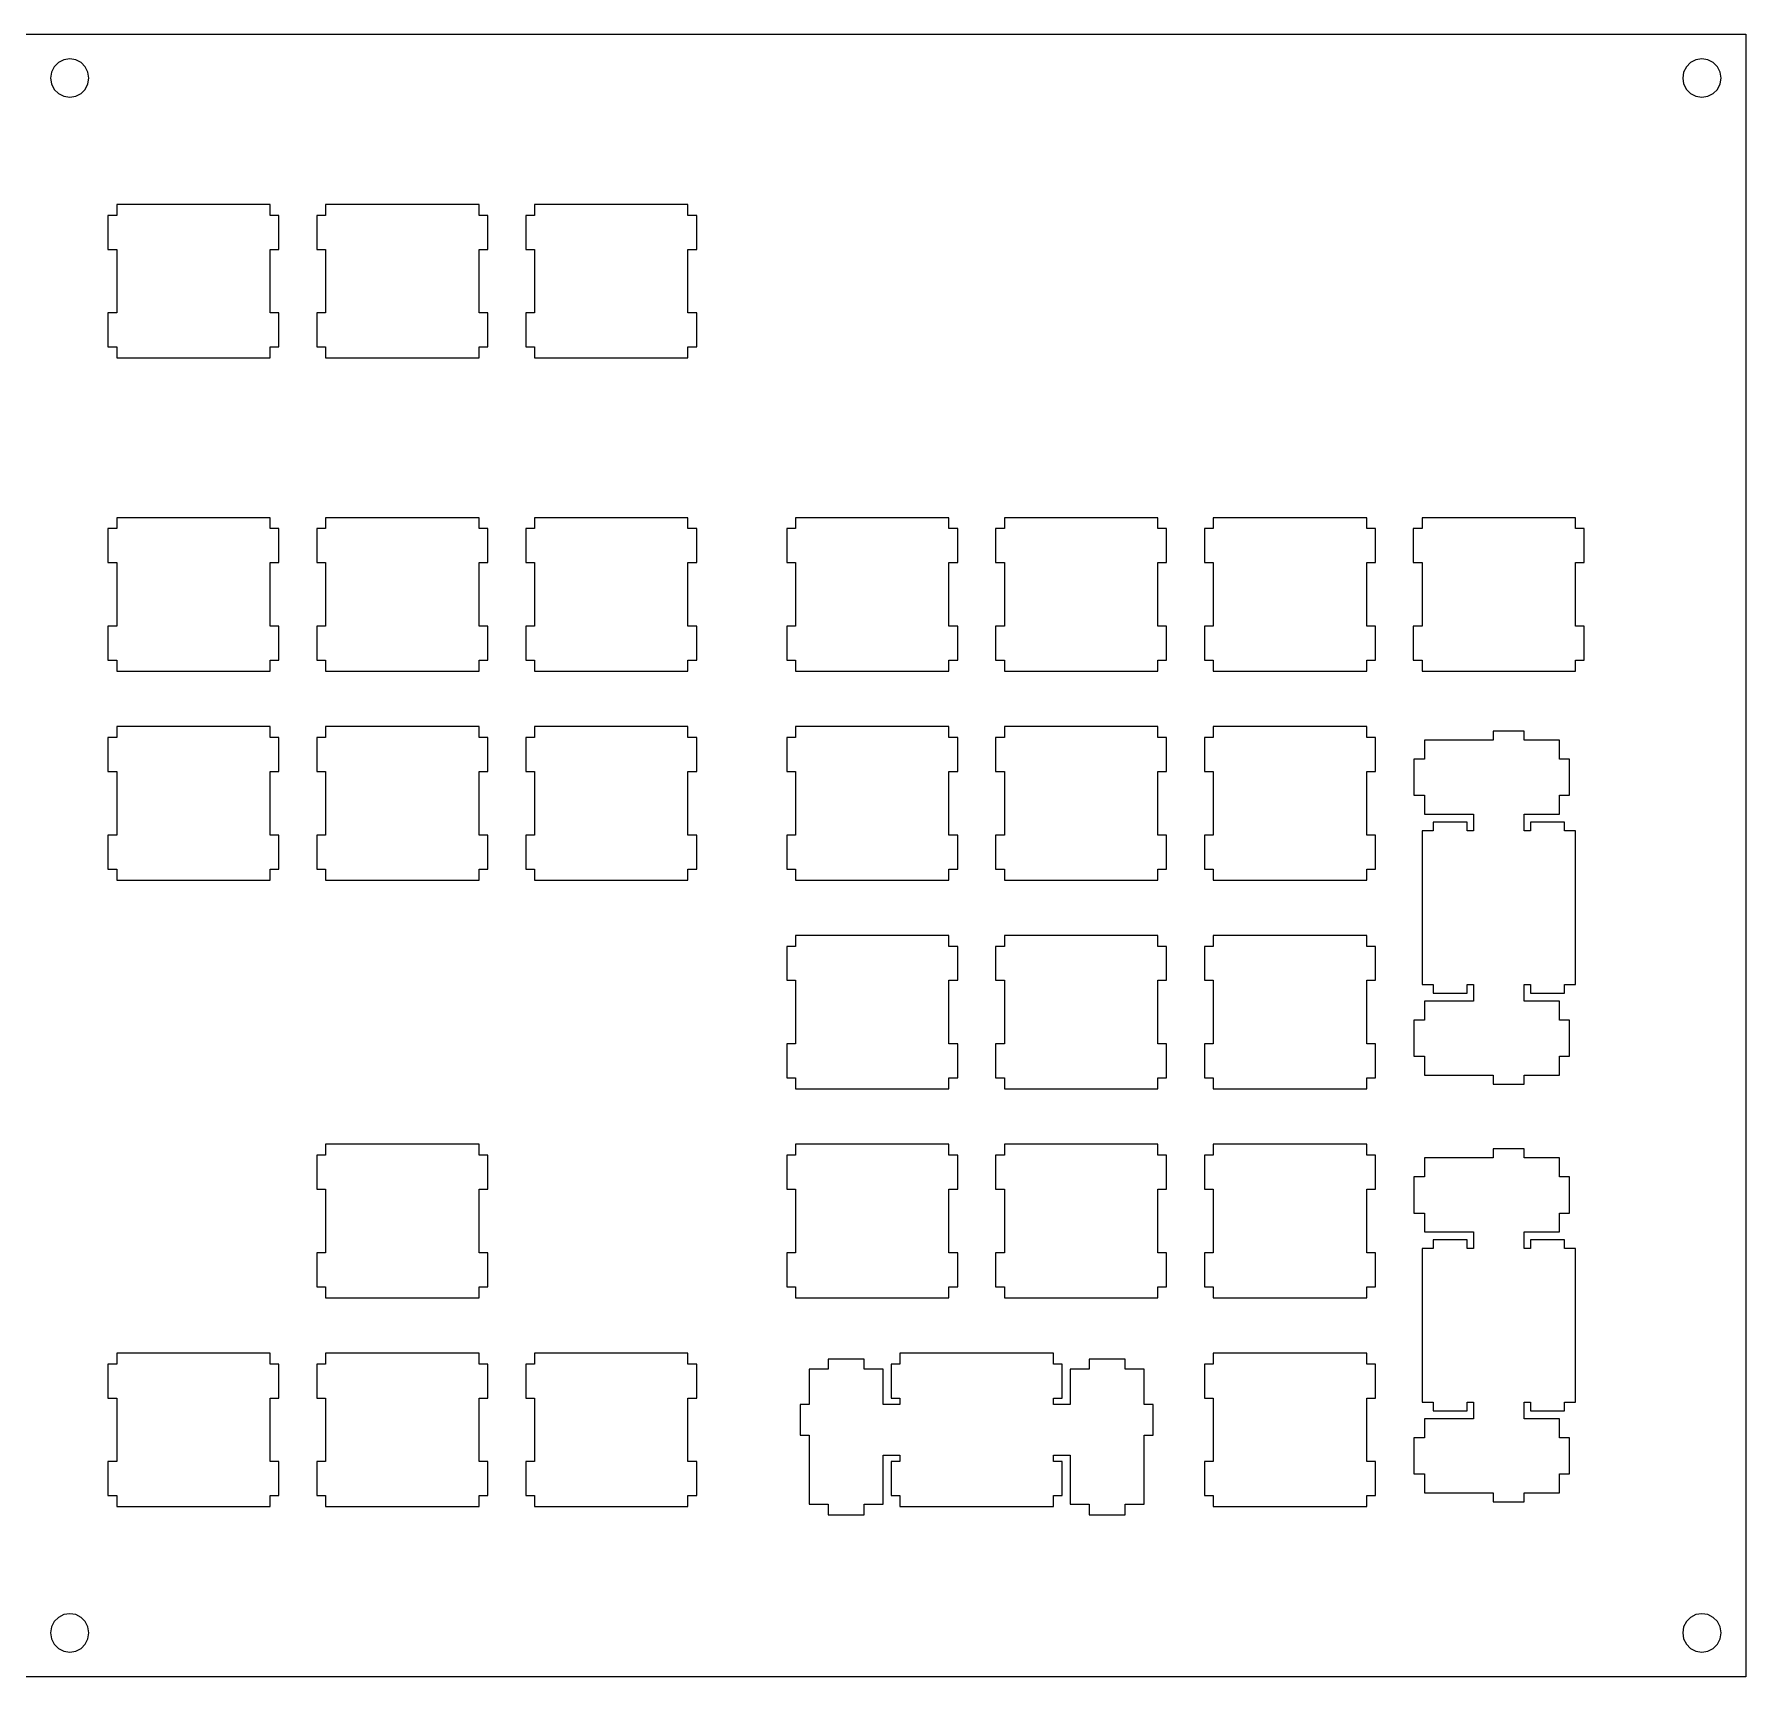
# Model space of a CAD drawing. Extents: x 0 to 455, y 0 to 150.
# Drawn here: x 298.6 to 454.7, y 0.4 to 150.2 of the extents above; entities that cross this region are included whole.
import ezdxf

# ---------------------------------------------------------------- set-up
doc = ezdxf.new("R2010")
doc.units = 0
doc.layers.get('0').update_dxf_attribs({"linetype": 'CONTINUOUS'})

msp = doc.modelspace()

# ---------------------------------------------------------------- linework, layer by layer
at = {"color": 0}
for p, q in [((0.09508, 150.188), (454.72, 150.188)), ((454.72, 150.188), (454.72, 0.36242)), ((300.429, 147.217), (300.181, 146.729)), ((300.816, 147.604), (300.429, 147.217)), ((301.304, 147.854), (300.816, 147.604)), ((301.844, 147.939), (301.304, 147.854)), ((302.386, 147.854), (301.844, 147.939)), ((302.873, 147.604), (302.386, 147.854)), ((303.261, 147.217), (302.873, 147.604)), ((303.51, 146.729), (303.261, 147.217)), ((449.305, 147.217), (449.054, 146.729)), ((449.689, 147.604), (449.305, 147.217)), ((450.18, 147.854), (449.689, 147.604)), ((450.719, 147.939), (450.18, 147.854)), ((451.259, 147.854), (450.719, 147.939)), ((451.75, 147.604), (451.259, 147.854)), ((452.134, 147.217), (451.75, 147.604)), ((452.385, 146.729), (452.134, 147.217)), ((300.181, 146.729), (300.094, 146.189)), ((300.094, 146.189), (300.181, 145.649)), ((300.181, 145.649), (300.429, 145.161)), ((303.261, 145.161), (303.51, 145.649)), ((303.594, 146.189), (303.51, 146.729)), ((303.51, 145.649), (303.594, 146.189)), ((449.054, 146.729), (448.97, 146.189)), ((448.97, 146.189), (449.054, 145.649)), ((449.054, 145.649), (449.305, 145.161)), ((452.134, 145.161), (452.385, 145.649)), ((452.469, 146.189), (452.385, 146.729)), ((452.385, 145.649), (452.469, 146.189)), ((300.429, 145.161), (300.816, 144.774)), ((300.816, 144.774), (301.304, 144.525)), ((301.304, 144.525), (301.844, 144.439)), ((301.844, 144.439), (302.386, 144.525)), ((302.386, 144.525), (302.873, 144.774)), ((302.873, 144.774), (303.261, 145.161)), ((449.305, 145.161), (449.689, 144.774)), ((449.689, 144.774), (450.18, 144.525)), ((450.18, 144.525), (450.719, 144.439)), ((450.719, 144.439), (451.259, 144.525)), ((451.259, 144.525), (451.75, 144.774)), ((451.75, 144.774), (452.134, 145.161)), ((306.131, 134.663), (306.131, 133.664)), ((320.132, 134.663), (306.131, 134.663)), ((320.132, 133.664), (320.132, 134.663)), ((325.181, 134.663), (325.181, 133.664)), ((339.182, 134.663), (325.181, 134.663)), ((339.182, 133.664), (339.182, 134.663)), ((344.231, 134.663), (344.231, 133.664)), ((358.232, 134.663), (344.231, 134.663)), ((358.232, 133.664), (358.232, 134.663)), ((306.131, 133.664), (305.332, 133.664)), ((305.332, 133.664), (305.332, 130.564)), ((320.931, 133.664), (320.132, 133.664)), ((320.931, 130.564), (320.931, 133.664)), ((325.181, 133.664), (324.382, 133.664)), ((324.382, 133.664), (324.382, 130.564)), ((339.981, 133.664), (339.182, 133.664)), ((339.981, 130.564), (339.981, 133.664)), ((344.231, 133.664), (343.432, 133.664)), ((343.432, 133.664), (343.432, 130.564)), ((359.033, 133.664), (358.232, 133.664)), ((359.033, 130.564), (359.033, 133.664)), ((305.332, 130.564), (306.131, 130.564)), ((306.131, 130.564), (306.131, 124.765)), ((320.132, 124.765), (320.132, 130.564)), ((320.132, 130.564), (320.931, 130.564)), ((324.382, 130.564), (325.181, 130.564)), ((325.181, 130.564), (325.181, 124.765)), ((339.182, 124.765), (339.182, 130.564)), ((339.182, 130.564), (339.981, 130.564)), ((343.432, 130.564), (344.231, 130.564)), ((344.231, 130.564), (344.231, 124.765)), ((358.232, 124.765), (358.232, 130.564)), ((358.232, 130.564), (359.033, 130.564)), ((306.131, 124.765), (305.332, 124.765)), ((305.332, 124.765), (305.332, 121.664)), ((320.931, 124.765), (320.132, 124.765)), ((320.931, 121.664), (320.931, 124.765)), ((325.181, 124.765), (324.382, 124.765)), ((324.382, 124.765), (324.382, 121.664)), ((339.981, 124.765), (339.182, 124.765)), ((339.981, 121.664), (339.981, 124.765)), ((344.231, 124.765), (343.432, 124.765)), ((343.432, 124.765), (343.432, 121.664)), ((359.033, 124.765), (358.232, 124.765)), ((359.033, 121.664), (359.033, 124.765)), ((305.332, 121.664), (306.131, 121.664)), ((306.131, 121.664), (306.131, 120.664)), ((306.131, 120.664), (320.132, 120.664)), ((320.132, 120.664), (320.132, 121.664)), ((320.132, 121.664), (320.931, 121.664)), ((324.382, 121.664), (325.181, 121.664)), ((325.181, 121.664), (325.181, 120.664)), ((325.181, 120.664), (339.182, 120.664)), ((339.182, 120.664), (339.182, 121.664)), ((339.182, 121.664), (339.981, 121.664)), ((343.432, 121.664), (344.231, 121.664)), ((344.231, 121.664), (344.231, 120.664)), ((344.231, 120.664), (358.232, 120.664)), ((358.232, 120.664), (358.232, 121.664)), ((358.232, 121.664), (359.033, 121.664)), ((306.131, 105.089), (305.332, 105.089)), ((305.332, 105.089), (305.332, 101.989)), ((306.131, 106.088), (306.131, 105.089)), ((320.132, 106.088), (306.131, 106.088)), ((320.132, 105.089), (320.132, 106.088)), ((320.931, 105.089), (320.132, 105.089)), ((320.931, 101.989), (320.931, 105.089)), ((325.181, 105.089), (324.382, 105.089)), ((324.382, 105.089), (324.382, 101.989)), ((325.181, 106.088), (325.181, 105.089)), ((339.182, 106.088), (325.181, 106.088)), ((339.182, 105.089), (339.182, 106.088)), ((339.981, 105.089), (339.182, 105.089)), ((339.981, 101.989), (339.981, 105.089)), ((344.231, 105.089), (343.432, 105.089)), ((343.432, 105.089), (343.432, 101.989)), ((344.231, 106.088), (344.231, 105.089)), ((358.232, 106.088), (344.231, 106.088)), ((358.232, 105.089), (358.232, 106.088)), ((359.033, 105.089), (358.232, 105.089)), ((359.033, 101.989), (359.033, 105.089)), ((368.046, 105.089), (367.245, 105.089)), ((367.245, 105.089), (367.245, 101.989)), ((368.046, 106.088), (368.046, 105.089)), ((382.044, 106.088), (368.046, 106.088)), ((382.044, 105.089), (382.044, 106.088)), ((382.845, 105.089), (382.044, 105.089)), ((382.845, 101.989), (382.845, 105.089)), ((387.096, 105.089), (386.295, 105.089)), ((386.295, 105.089), (386.295, 101.989)), ((387.096, 106.088), (387.096, 105.089)), ((401.094, 106.088), (387.096, 106.088)), ((401.094, 105.089), (401.094, 106.088)), ((401.895, 105.089), (401.094, 105.089)), ((401.895, 101.989), (401.895, 105.089)), ((406.146, 105.089), (405.345, 105.089)), ((405.345, 105.089), (405.345, 101.989)), ((406.146, 106.088), (406.146, 105.089)), ((420.144, 106.088), (406.146, 106.088)), ((420.144, 105.089), (420.144, 106.088)), ((420.945, 105.089), (420.144, 105.089)), ((420.945, 101.989), (420.945, 105.089)), ((425.196, 105.089), (424.395, 105.089)), ((424.395, 105.089), (424.395, 101.989)), ((425.196, 106.088), (425.196, 105.089)), ((439.194, 106.088), (425.196, 106.088)), ((439.194, 105.089), (439.194, 106.088)), ((439.995, 105.089), (439.194, 105.089)), ((439.995, 101.989), (439.995, 105.089)), ((305.332, 101.989), (306.131, 101.989)), ((306.131, 101.989), (306.131, 96.1884)), ((320.132, 96.1884), (320.132, 101.989)), ((320.132, 101.989), (320.931, 101.989)), ((324.382, 101.989), (325.181, 101.989)), ((325.181, 101.989), (325.181, 96.1884)), ((339.182, 96.1884), (339.182, 101.989)), ((339.182, 101.989), (339.981, 101.989)), ((343.432, 101.989), (344.231, 101.989)), ((344.231, 101.989), (344.231, 96.1884)), ((358.232, 96.1884), (358.232, 101.989)), ((358.232, 101.989), (359.033, 101.989)), ((367.245, 101.989), (368.046, 101.989)), ((368.046, 101.989), (368.046, 96.1884)), ((382.044, 96.1884), (382.044, 101.989)), ((382.044, 101.989), (382.845, 101.989)), ((386.295, 101.989), (387.096, 101.989)), ((387.096, 101.989), (387.096, 96.1884)), ((401.094, 96.1884), (401.094, 101.989)), ((401.094, 101.989), (401.895, 101.989)), ((405.345, 101.989), (406.146, 101.989)), ((406.146, 101.989), (406.146, 96.1884)), ((420.144, 96.1884), (420.144, 101.989)), ((420.144, 101.989), (420.945, 101.989)), ((424.395, 101.989), (425.196, 101.989)), ((425.196, 101.989), (425.196, 96.1884)), ((439.194, 96.1884), (439.194, 101.989)), ((439.194, 101.989), (439.995, 101.989)), ((306.131, 96.1884), (305.332, 96.1884)), ((305.332, 96.1884), (305.332, 93.0892)), ((320.931, 96.1884), (320.132, 96.1884)), ((320.931, 93.0892), (320.931, 96.1884)), ((325.181, 96.1884), (324.382, 96.1884)), ((324.382, 96.1884), (324.382, 93.0892)), ((339.981, 96.1884), (339.182, 96.1884)), ((339.981, 93.0892), (339.981, 96.1884)), ((344.231, 96.1884), (343.432, 96.1884)), ((343.432, 96.1884), (343.432, 93.0892)), ((359.033, 96.1884), (358.232, 96.1884)), ((359.033, 93.0892), (359.033, 96.1884)), ((368.046, 96.1884), (367.245, 96.1884)), ((367.245, 96.1884), (367.245, 93.0892)), ((382.845, 96.1884), (382.044, 96.1884)), ((382.845, 93.0892), (382.845, 96.1884)), ((387.096, 96.1884), (386.295, 96.1884)), ((386.295, 96.1884), (386.295, 93.0892)), ((401.895, 96.1884), (401.094, 96.1884)), ((401.895, 93.0892), (401.895, 96.1884)), ((406.146, 96.1884), (405.345, 96.1884)), ((405.345, 96.1884), (405.345, 93.0892)), ((420.945, 96.1884), (420.144, 96.1884)), ((420.945, 93.0892), (420.945, 96.1884)), ((425.196, 96.1884), (424.395, 96.1884)), ((424.395, 96.1884), (424.395, 93.0892)), ((439.995, 96.1884), (439.194, 96.1884)), ((439.995, 93.0892), (439.995, 96.1884)), ((305.332, 93.0892), (306.131, 93.0892)), ((306.131, 93.0892), (306.131, 92.0888)), ((320.132, 92.0888), (320.132, 93.0892)), ((320.132, 93.0892), (320.931, 93.0892)), ((324.382, 93.0892), (325.181, 93.0892)), ((325.181, 93.0892), (325.181, 92.0888)), ((339.182, 92.0888), (339.182, 93.0892)), ((339.182, 93.0892), (339.981, 93.0892)), ((343.432, 93.0892), (344.231, 93.0892)), ((344.231, 93.0892), (344.231, 92.0888)), ((358.232, 92.0888), (358.232, 93.0892)), ((358.232, 93.0892), (359.033, 93.0892)), ((367.245, 93.0892), (368.046, 93.0892)), ((368.046, 93.0892), (368.046, 92.0888)), ((382.044, 92.0888), (382.044, 93.0892)), ((382.044, 93.0892), (382.845, 93.0892)), ((386.295, 93.0892), (387.096, 93.0892)), ((387.096, 93.0892), (387.096, 92.0888)), ((401.094, 92.0888), (401.094, 93.0892)), ((401.094, 93.0892), (401.895, 93.0892)), ((405.345, 93.0892), (406.146, 93.0892)), ((406.146, 93.0892), (406.146, 92.0888)), ((420.144, 92.0888), (420.144, 93.0892)), ((420.144, 93.0892), (420.945, 93.0892)), ((424.395, 93.0892), (425.196, 93.0892)), ((425.196, 93.0892), (425.196, 92.0888)), ((439.194, 92.0888), (439.194, 93.0892)), ((439.194, 93.0892), (439.995, 93.0892)), ((306.131, 92.0888), (320.132, 92.0888)), ((325.181, 92.0888), (339.182, 92.0888)), ((344.231, 92.0888), (358.232, 92.0888)), ((368.046, 92.0888), (382.044, 92.0888)), ((387.096, 92.0888), (401.094, 92.0888)), ((406.146, 92.0888), (420.144, 92.0888)), ((425.196, 92.0888), (439.194, 92.0888)), ((306.131, 86.0393), (305.332, 86.0393)), ((305.332, 86.0393), (305.332, 82.9388)), ((306.131, 87.0384), (306.131, 86.0393)), ((320.132, 87.0384), (306.131, 87.0384)), ((320.132, 86.0393), (320.132, 87.0384)), ((320.931, 86.0393), (320.132, 86.0393)), ((320.931, 82.9388), (320.931, 86.0393)), ((325.181, 86.0393), (324.382, 86.0393)), ((324.382, 86.0393), (324.382, 82.9388)), ((325.181, 87.0384), (325.181, 86.0393)), ((339.182, 87.0384), (325.181, 87.0384)), ((339.182, 86.0393), (339.182, 87.0384)), ((339.981, 86.0393), (339.182, 86.0393)), ((339.981, 82.9388), (339.981, 86.0393)), ((344.231, 86.0393), (343.432, 86.0393)), ((343.432, 86.0393), (343.432, 82.9388)), ((344.231, 87.0384), (344.231, 86.0393)), ((358.232, 87.0384), (344.231, 87.0384)), ((358.232, 86.0393), (358.232, 87.0384)), ((359.033, 86.0393), (358.232, 86.0393)), ((359.033, 82.9388), (359.033, 86.0393)), ((368.046, 86.0393), (367.245, 86.0393)), ((367.245, 86.0393), (367.245, 82.9388)), ((368.046, 87.0384), (368.046, 86.0393)), ((382.044, 87.0384), (368.046, 87.0384)), ((382.044, 86.0393), (382.044, 87.0384)), ((382.845, 86.0393), (382.044, 86.0393)), ((382.845, 82.9388), (382.845, 86.0393)), ((387.096, 86.0393), (386.295, 86.0393)), ((386.295, 86.0393), (386.295, 82.9388)), ((387.096, 87.0384), (387.096, 86.0393)), ((401.094, 87.0384), (387.096, 87.0384)), ((401.094, 86.0393), (401.094, 87.0384)), ((401.895, 86.0393), (401.094, 86.0393)), ((401.895, 82.9388), (401.895, 86.0393)), ((406.146, 86.0393), (405.345, 86.0393)), ((405.345, 86.0393), (405.345, 82.9388)), ((406.146, 87.0384), (406.146, 86.0393)), ((420.144, 87.0384), (406.146, 87.0384)), ((420.144, 86.0393), (420.144, 87.0384)), ((420.945, 86.0393), (420.144, 86.0393)), ((420.945, 82.9388), (420.945, 86.0393)), ((431.694, 86.614), (431.694, 85.7885)), ((434.495, 86.614), (431.694, 86.614)), ((434.495, 85.7885), (434.495, 86.614)), ((431.694, 85.7885), (425.425, 85.7885)), ((425.425, 85.7885), (425.425, 84.0645)), ((437.723, 85.7885), (434.495, 85.7885)), ((437.723, 84.0645), (437.723, 85.7885)), ((305.332, 82.9388), (306.131, 82.9388)), ((306.131, 82.9388), (306.131, 77.1384)), ((320.132, 77.1384), (320.132, 82.9388)), ((320.132, 82.9388), (320.931, 82.9388)), ((324.382, 82.9388), (325.181, 82.9388)), ((325.181, 82.9388), (325.181, 77.1384)), ((339.182, 77.1384), (339.182, 82.9388)), ((339.182, 82.9388), (339.981, 82.9388)), ((343.432, 82.9388), (344.231, 82.9388)), ((344.231, 82.9388), (344.231, 77.1384)), ((358.232, 77.1384), (358.232, 82.9388)), ((358.232, 82.9388), (359.033, 82.9388)), ((367.245, 82.9388), (368.046, 82.9388)), ((368.046, 82.9388), (368.046, 77.1384)), ((382.044, 77.1384), (382.044, 82.9388)), ((382.044, 82.9388), (382.845, 82.9388)), ((386.295, 82.9388), (387.096, 82.9388)), ((387.096, 82.9388), (387.096, 77.1384)), ((401.094, 77.1384), (401.094, 82.9388)), ((401.094, 82.9388), (401.895, 82.9388)), ((405.345, 82.9388), (406.146, 82.9388)), ((406.146, 82.9388), (406.146, 77.1384)), ((420.144, 77.1384), (420.144, 82.9388)), ((420.144, 82.9388), (420.945, 82.9388)), ((425.425, 84.0645), (424.445, 84.0645)), ((424.445, 84.0645), (424.445, 80.7642)), ((438.644, 84.0645), (437.723, 84.0645)), ((438.644, 80.7642), (438.644, 84.0645)), ((424.445, 80.7642), (425.425, 80.7642)), ((425.425, 80.7642), (425.425, 79.0388)), ((437.723, 79.0388), (437.723, 80.7642)), ((437.723, 80.7642), (438.644, 80.7642)), ((425.425, 79.0388), (429.895, 79.0388)), ((429.295, 78.3138), (426.194, 78.3138)), ((426.194, 78.3138), (426.194, 77.5134)), ((429.295, 77.5134), (429.295, 78.3138)), ((429.895, 79.0388), (429.895, 77.5134)), ((434.495, 77.5134), (434.495, 79.0388)), ((434.495, 79.0388), (437.723, 79.0388)), ((438.196, 78.3138), (435.095, 78.3138)), ((435.095, 78.3138), (435.095, 77.5134)), ((438.196, 77.5134), (438.196, 78.3138)), ((306.131, 77.1384), (305.332, 77.1384)), ((305.332, 77.1384), (305.332, 74.0392)), ((320.931, 77.1384), (320.132, 77.1384)), ((320.931, 74.0392), (320.931, 77.1384)), ((325.181, 77.1384), (324.382, 77.1384)), ((324.382, 77.1384), (324.382, 74.0392)), ((339.981, 77.1384), (339.182, 77.1384)), ((339.981, 74.0392), (339.981, 77.1384)), ((344.231, 77.1384), (343.432, 77.1384)), ((343.432, 77.1384), (343.432, 74.0392)), ((359.033, 77.1384), (358.232, 77.1384)), ((359.033, 74.0392), (359.033, 77.1384)), ((368.046, 77.1384), (367.245, 77.1384)), ((367.245, 77.1384), (367.245, 74.0392)), ((382.845, 77.1384), (382.044, 77.1384)), ((382.845, 74.0392), (382.845, 77.1384)), ((387.096, 77.1384), (386.295, 77.1384)), ((386.295, 77.1384), (386.295, 74.0392)), ((401.895, 77.1384), (401.094, 77.1384)), ((401.895, 74.0392), (401.895, 77.1384)), ((406.146, 77.1384), (405.345, 77.1384)), ((405.345, 77.1384), (405.345, 74.0392)), ((420.945, 77.1384), (420.144, 77.1384)), ((420.945, 74.0392), (420.945, 77.1384)), ((426.194, 77.5134), (425.196, 77.5134)), ((425.196, 77.5134), (425.196, 63.5138)), ((429.895, 77.5134), (429.295, 77.5134)), ((435.095, 77.5134), (434.495, 77.5134)), ((439.194, 77.5134), (438.196, 77.5134)), ((439.194, 63.5138), (439.194, 77.5134)), ((305.332, 74.0392), (306.131, 74.0392)), ((306.131, 74.0392), (306.131, 73.0388)), ((320.132, 73.0388), (320.132, 74.0392)), ((320.132, 74.0392), (320.931, 74.0392)), ((324.382, 74.0392), (325.181, 74.0392)), ((325.181, 74.0392), (325.181, 73.0388)), ((339.182, 73.0388), (339.182, 74.0392)), ((339.182, 74.0392), (339.981, 74.0392)), ((343.432, 74.0392), (344.231, 74.0392)), ((344.231, 74.0392), (344.231, 73.0388)), ((358.232, 73.0388), (358.232, 74.0392)), ((358.232, 74.0392), (359.033, 74.0392)), ((367.245, 74.0392), (368.046, 74.0392)), ((368.046, 74.0392), (368.046, 73.0388)), ((382.044, 73.0388), (382.044, 74.0392)), ((382.044, 74.0392), (382.845, 74.0392)), ((386.295, 74.0392), (387.096, 74.0392)), ((387.096, 74.0392), (387.096, 73.0388)), ((401.094, 73.0388), (401.094, 74.0392)), ((401.094, 74.0392), (401.895, 74.0392)), ((405.345, 74.0392), (406.146, 74.0392)), ((406.146, 74.0392), (406.146, 73.0388)), ((420.144, 73.0388), (420.144, 74.0392)), ((420.144, 74.0392), (420.945, 74.0392)), ((306.131, 73.0388), (320.132, 73.0388)), ((325.181, 73.0388), (339.182, 73.0388)), ((344.231, 73.0388), (358.232, 73.0388)), ((368.046, 73.0388), (382.044, 73.0388)), ((387.096, 73.0388), (401.094, 73.0388)), ((406.146, 73.0388), (420.144, 73.0388)), ((368.046, 67.9884), (368.046, 66.9893)), ((382.044, 67.9884), (368.046, 67.9884)), ((382.044, 66.9893), (382.044, 67.9884)), ((387.096, 67.9884), (387.096, 66.9893)), ((401.094, 67.9884), (387.096, 67.9884)), ((401.094, 66.9893), (401.094, 67.9884)), ((406.146, 67.9884), (406.146, 66.9893)), ((420.144, 67.9884), (406.146, 67.9884)), ((420.144, 66.9893), (420.144, 67.9884)), ((368.046, 66.9893), (367.245, 66.9893)), ((367.245, 66.9893), (367.245, 63.8888)), ((382.845, 66.9893), (382.044, 66.9893)), ((382.845, 63.8888), (382.845, 66.9893)), ((387.096, 66.9893), (386.295, 66.9893)), ((386.295, 66.9893), (386.295, 63.8888)), ((401.895, 66.9893), (401.094, 66.9893)), ((401.895, 63.8888), (401.895, 66.9893)), ((406.146, 66.9893), (405.345, 66.9893)), ((405.345, 66.9893), (405.345, 63.8888)), ((420.945, 66.9893), (420.144, 66.9893)), ((420.945, 63.8888), (420.945, 66.9893)), ((367.245, 63.8888), (368.046, 63.8888)), ((368.046, 63.8888), (368.046, 58.0884)), ((382.044, 58.0884), (382.044, 63.8888)), ((382.044, 63.8888), (382.845, 63.8888)), ((386.295, 63.8888), (387.096, 63.8888)), ((387.096, 63.8888), (387.096, 58.0884)), ((401.094, 58.0884), (401.094, 63.8888)), ((401.094, 63.8888), (401.895, 63.8888)), ((405.345, 63.8888), (406.146, 63.8888)), ((406.146, 63.8888), (406.146, 58.0884)), ((420.144, 58.0884), (420.144, 63.8888)), ((420.144, 63.8888), (420.945, 63.8888)), ((425.196, 63.5138), (426.194, 63.5138)), ((426.194, 63.5138), (426.194, 62.7144)), ((426.194, 62.7144), (429.295, 62.7144)), ((429.295, 62.7144), (429.295, 63.5138)), ((429.295, 63.5138), (429.895, 63.5138)), ((429.895, 63.5138), (429.895, 61.9883)), ((434.495, 61.9883), (434.495, 63.5138)), ((434.495, 63.5138), (435.095, 63.5138)), ((435.095, 63.5138), (435.095, 62.7144)), ((435.095, 62.7144), (438.196, 62.7144)), ((438.196, 62.7144), (438.196, 63.5138)), ((438.196, 63.5138), (439.194, 63.5138)), ((429.895, 61.9883), (425.425, 61.9883)), ((425.425, 61.9883), (425.425, 60.2643)), ((437.723, 61.9883), (434.495, 61.9883)), ((437.723, 60.2643), (437.723, 61.9883)), ((425.425, 60.2643), (424.445, 60.2643)), ((424.445, 60.2643), (424.445, 56.9641)), ((438.644, 60.2643), (437.723, 60.2643)), ((438.644, 56.9641), (438.644, 60.2643)), ((368.046, 58.0884), (367.245, 58.0884)), ((367.245, 58.0884), (367.245, 54.9892)), ((382.845, 58.0884), (382.044, 58.0884)), ((382.845, 54.9892), (382.845, 58.0884)), ((387.096, 58.0884), (386.295, 58.0884)), ((386.295, 58.0884), (386.295, 54.9892)), ((401.895, 58.0884), (401.094, 58.0884)), ((401.895, 54.9892), (401.895, 58.0884)), ((406.146, 58.0884), (405.345, 58.0884)), ((405.345, 58.0884), (405.345, 54.9892)), ((420.945, 58.0884), (420.144, 58.0884)), ((420.945, 54.9892), (420.945, 58.0884)), ((424.445, 56.9641), (425.425, 56.9641)), ((425.425, 56.9641), (425.425, 55.2387)), ((437.723, 55.2387), (437.723, 56.9641)), ((437.723, 56.9641), (438.644, 56.9641)), ((367.245, 54.9892), (368.046, 54.9892)), ((368.046, 54.9892), (368.046, 53.9888)), ((382.044, 53.9888), (382.044, 54.9892)), ((382.044, 54.9892), (382.845, 54.9892)), ((386.295, 54.9892), (387.096, 54.9892)), ((387.096, 54.9892), (387.096, 53.9888)), ((401.094, 53.9888), (401.094, 54.9892)), ((401.094, 54.9892), (401.895, 54.9892)), ((405.345, 54.9892), (406.146, 54.9892)), ((406.146, 54.9892), (406.146, 53.9888)), ((420.144, 53.9888), (420.144, 54.9892)), ((420.144, 54.9892), (420.945, 54.9892)), ((425.425, 55.2387), (431.694, 55.2387)), ((431.694, 55.2387), (431.694, 54.4132)), ((434.495, 54.4132), (434.495, 55.2387)), ((434.495, 55.2387), (437.723, 55.2387)), ((368.046, 53.9888), (382.044, 53.9888)), ((387.096, 53.9888), (401.094, 53.9888)), ((406.146, 53.9888), (420.144, 53.9888)), ((431.694, 54.4132), (434.495, 54.4132)), ((325.181, 48.9384), (325.181, 47.9393)), ((339.182, 48.9384), (325.181, 48.9384)), ((339.182, 47.9393), (339.182, 48.9384)), ((368.046, 48.9384), (368.046, 47.9393)), ((382.044, 48.9384), (368.046, 48.9384)), ((382.044, 47.9393), (382.044, 48.9384)), ((387.096, 48.9384), (387.096, 47.9393)), ((401.094, 48.9384), (387.096, 48.9384)), ((401.094, 47.9393), (401.094, 48.9384)), ((406.146, 48.9384), (406.146, 47.9393)), ((420.144, 48.9384), (406.146, 48.9384)), ((420.144, 47.9393), (420.144, 48.9384)), ((431.694, 48.514), (431.694, 47.6885)), ((434.495, 48.514), (431.694, 48.514)), ((434.495, 47.6885), (434.495, 48.514)), ((325.181, 47.9393), (324.382, 47.9393)), ((324.382, 47.9393), (324.382, 44.8388)), ((339.981, 47.9393), (339.182, 47.9393)), ((339.981, 44.8388), (339.981, 47.9393)), ((368.046, 47.9393), (367.245, 47.9393)), ((367.245, 47.9393), (367.245, 44.8388)), ((382.845, 47.9393), (382.044, 47.9393)), ((382.845, 44.8388), (382.845, 47.9393)), ((387.096, 47.9393), (386.295, 47.9393)), ((386.295, 47.9393), (386.295, 44.8388)), ((401.895, 47.9393), (401.094, 47.9393)), ((401.895, 44.8388), (401.895, 47.9393)), ((406.146, 47.9393), (405.345, 47.9393)), ((405.345, 47.9393), (405.345, 44.8388)), ((420.945, 47.9393), (420.144, 47.9393)), ((420.945, 44.8388), (420.945, 47.9393)), ((431.694, 47.6885), (425.425, 47.6885)), ((425.425, 47.6885), (425.425, 45.9645)), ((437.723, 47.6885), (434.495, 47.6885)), ((437.723, 45.9645), (437.723, 47.6885)), ((425.425, 45.9645), (424.445, 45.9645)), ((424.445, 45.9645), (424.445, 42.6642)), ((438.644, 45.9645), (437.723, 45.9645)), ((438.644, 42.6642), (438.644, 45.9645)), ((324.382, 44.8388), (325.181, 44.8388)), ((325.181, 44.8388), (325.181, 39.0384)), ((339.182, 39.0384), (339.182, 44.8388)), ((339.182, 44.8388), (339.981, 44.8388)), ((367.245, 44.8388), (368.046, 44.8388)), ((368.046, 44.8388), (368.046, 39.0384)), ((382.044, 39.0384), (382.044, 44.8388)), ((382.044, 44.8388), (382.845, 44.8388)), ((386.295, 44.8388), (387.096, 44.8388)), ((387.096, 44.8388), (387.096, 39.0384)), ((401.094, 39.0384), (401.094, 44.8388)), ((401.094, 44.8388), (401.895, 44.8388)), ((405.345, 44.8388), (406.146, 44.8388)), ((406.146, 44.8388), (406.146, 39.0384)), ((420.144, 39.0384), (420.144, 44.8388)), ((420.144, 44.8388), (420.945, 44.8388)), ((424.445, 42.6642), (425.425, 42.6642)), ((425.425, 42.6642), (425.425, 40.9388)), ((437.723, 40.9388), (437.723, 42.6642)), ((437.723, 42.6642), (438.644, 42.6642)), ((425.425, 40.9388), (429.895, 40.9388)), ((429.895, 40.9388), (429.895, 39.4134)), ((434.495, 39.4134), (434.495, 40.9388)), ((434.495, 40.9388), (437.723, 40.9388)), ((325.181, 39.0384), (324.382, 39.0384)), ((324.382, 39.0384), (324.382, 35.9392)), ((339.981, 39.0384), (339.182, 39.0384)), ((339.981, 35.9392), (339.981, 39.0384)), ((368.046, 39.0384), (367.245, 39.0384)), ((367.245, 39.0384), (367.245, 35.9392)), ((382.845, 39.0384), (382.044, 39.0384)), ((382.845, 35.9392), (382.845, 39.0384)), ((387.096, 39.0384), (386.295, 39.0384)), ((386.295, 39.0384), (386.295, 35.9392)), ((401.895, 39.0384), (401.094, 39.0384)), ((401.895, 35.9392), (401.895, 39.0384)), ((406.146, 39.0384), (405.345, 39.0384)), ((405.345, 39.0384), (405.345, 35.9392)), ((420.945, 39.0384), (420.144, 39.0384)), ((420.945, 35.9392), (420.945, 39.0384)), ((426.194, 39.4134), (425.196, 39.4134)), ((425.196, 39.4134), (425.196, 25.4138)), ((429.295, 40.2138), (426.194, 40.2138)), ((426.194, 40.2138), (426.194, 39.4134)), ((429.295, 39.4134), (429.295, 40.2138)), ((429.895, 39.4134), (429.295, 39.4134)), ((435.095, 39.4134), (434.495, 39.4134)), ((438.196, 40.2138), (435.095, 40.2138)), ((435.095, 40.2138), (435.095, 39.4134)), ((438.196, 39.4134), (438.196, 40.2138)), ((439.194, 39.4134), (438.196, 39.4134)), ((439.194, 25.4138), (439.194, 39.4134)), ((324.382, 35.9392), (325.181, 35.9392)), ((325.181, 35.9392), (325.181, 34.9388)), ((339.182, 34.9388), (339.182, 35.9392)), ((339.182, 35.9392), (339.981, 35.9392)), ((367.245, 35.9392), (368.046, 35.9392)), ((368.046, 35.9392), (368.046, 34.9388)), ((382.044, 34.9388), (382.044, 35.9392)), ((382.044, 35.9392), (382.845, 35.9392)), ((386.295, 35.9392), (387.096, 35.9392)), ((387.096, 35.9392), (387.096, 34.9388)), ((401.094, 34.9388), (401.094, 35.9392)), ((401.094, 35.9392), (401.895, 35.9392)), ((405.345, 35.9392), (406.146, 35.9392)), ((406.146, 35.9392), (406.146, 34.9388)), ((420.144, 34.9388), (420.144, 35.9392)), ((420.144, 35.9392), (420.945, 35.9392)), ((325.181, 34.9388), (339.182, 34.9388)), ((368.046, 34.9388), (382.044, 34.9388)), ((387.096, 34.9388), (401.094, 34.9388)), ((406.146, 34.9388), (420.144, 34.9388)), ((306.131, 29.8883), (306.131, 28.8892)), ((320.132, 29.8883), (306.131, 29.8883)), ((320.132, 28.8892), (320.132, 29.8883)), ((325.181, 29.8883), (325.181, 28.8892)), ((339.182, 29.8883), (325.181, 29.8883)), ((339.182, 28.8892), (339.182, 29.8883)), ((344.231, 29.8883), (344.231, 28.8892)), ((358.232, 29.8883), (344.231, 29.8883)), ((358.232, 28.8892), (358.232, 29.8883)), ((377.571, 29.8883), (377.571, 28.8892)), ((391.569, 29.8883), (377.571, 29.8883)), ((391.569, 28.8892), (391.569, 29.8883)), ((406.146, 29.8883), (406.146, 28.8892)), ((420.144, 29.8883), (406.146, 29.8883)), ((420.144, 28.8892), (420.144, 29.8883)), ((306.131, 28.8892), (305.332, 28.8892)), ((305.332, 28.8892), (305.332, 25.7886)), ((320.931, 28.8892), (320.132, 28.8892)), ((320.931, 25.7886), (320.931, 28.8892)), ((325.181, 28.8892), (324.382, 28.8892)), ((324.382, 28.8892), (324.382, 25.7886)), ((339.981, 28.8892), (339.182, 28.8892)), ((339.981, 25.7886), (339.981, 28.8892)), ((344.231, 28.8892), (343.432, 28.8892)), ((343.432, 28.8892), (343.432, 25.7886)), ((359.033, 28.8892), (358.232, 28.8892)), ((359.033, 25.7886), (359.033, 28.8892)), ((371.02, 28.4193), (369.295, 28.4193)), ((369.295, 28.4193), (369.295, 25.1891)), ((374.318, 29.3384), (371.02, 29.3384)), ((371.02, 29.3384), (371.02, 28.4193)), ((374.318, 28.4193), (374.318, 29.3384)), ((376.043, 28.4193), (374.318, 28.4193)), ((376.043, 25.1891), (376.043, 28.4193)), ((377.571, 28.8892), (376.77, 28.8892)), ((376.77, 28.8892), (376.77, 25.7886)), ((392.37, 28.8892), (391.569, 28.8892)), ((392.37, 25.7886), (392.37, 28.8892)), ((394.818, 28.4193), (393.097, 28.4193)), ((393.097, 28.4193), (393.097, 25.1891)), ((398.12, 29.3384), (394.818, 29.3384)), ((394.818, 29.3384), (394.818, 28.4193)), ((398.12, 28.4193), (398.12, 29.3384)), ((399.845, 28.4193), (398.12, 28.4193)), ((399.845, 25.1891), (399.845, 28.4193)), ((406.146, 28.8892), (405.345, 28.8892)), ((405.345, 28.8892), (405.345, 25.7886)), ((420.945, 28.8892), (420.144, 28.8892)), ((420.945, 25.7886), (420.945, 28.8892)), ((305.332, 25.7886), (306.131, 25.7886)), ((306.131, 25.7886), (306.131, 19.9885)), ((320.132, 19.9885), (320.132, 25.7886)), ((320.132, 25.7886), (320.931, 25.7886)), ((324.382, 25.7886), (325.181, 25.7886)), ((325.181, 25.7886), (325.181, 19.9885)), ((339.182, 19.9885), (339.182, 25.7886)), ((339.182, 25.7886), (339.981, 25.7886)), ((343.432, 25.7886), (344.231, 25.7886)), ((344.231, 25.7886), (344.231, 19.9885)), ((358.232, 19.9885), (358.232, 25.7886)), ((358.232, 25.7886), (359.033, 25.7886)), ((369.295, 25.1891), (368.469, 25.1891)), ((368.469, 25.1891), (368.469, 22.389)), ((377.571, 25.1891), (376.043, 25.1891)), ((376.77, 25.7886), (377.571, 25.7886)), ((377.571, 25.7886), (377.571, 25.1891)), ((391.569, 25.1891), (391.569, 25.7886)), ((391.569, 25.7886), (392.37, 25.7886)), ((393.097, 25.1891), (391.569, 25.1891)), ((400.671, 25.1891), (399.845, 25.1891)), ((400.671, 22.389), (400.671, 25.1891)), ((405.345, 25.7886), (406.146, 25.7886)), ((406.146, 25.7886), (406.146, 19.9885)), ((420.144, 19.9885), (420.144, 25.7886)), ((420.144, 25.7886), (420.945, 25.7886)), ((425.196, 25.4138), (426.194, 25.4138)), ((426.194, 25.4138), (426.194, 24.6145)), ((429.295, 24.6145), (429.295, 25.4138)), ((429.295, 25.4138), (429.895, 25.4138)), ((429.895, 25.4138), (429.895, 23.8883)), ((434.495, 23.8883), (434.495, 25.4138)), ((434.495, 25.4138), (435.095, 25.4138)), ((435.095, 25.4138), (435.095, 24.6145)), ((438.196, 24.6145), (438.196, 25.4138)), ((438.196, 25.4138), (439.194, 25.4138)), ((429.895, 23.8883), (425.425, 23.8883)), ((425.425, 23.8883), (425.425, 22.1644)), ((426.194, 24.6145), (429.295, 24.6145)), ((437.723, 23.8883), (434.495, 23.8883)), ((435.095, 24.6145), (438.196, 24.6145)), ((437.723, 22.1644), (437.723, 23.8883)), ((368.469, 22.389), (369.295, 22.389)), ((369.295, 22.389), (369.295, 16.1189)), ((399.845, 16.1189), (399.845, 22.389)), ((399.845, 22.389), (400.671, 22.389)), ((425.425, 22.1644), (424.445, 22.1644)), ((424.445, 22.1644), (424.445, 18.864)), ((438.644, 22.1644), (437.723, 22.1644)), ((438.644, 18.864), (438.644, 22.1644)), ((376.043, 16.1189), (376.043, 20.5893)), ((376.043, 20.5893), (377.571, 20.5893)), ((377.571, 20.5893), (377.571, 19.9885)), ((391.569, 19.9885), (391.569, 20.5893)), ((391.569, 20.5893), (393.097, 20.5893)), ((393.097, 20.5893), (393.097, 16.1189)), ((306.131, 19.9885), (305.332, 19.9885)), ((305.332, 19.9885), (305.332, 16.8892)), ((320.931, 19.9885), (320.132, 19.9885)), ((320.931, 16.8892), (320.931, 19.9885)), ((325.181, 19.9885), (324.382, 19.9885)), ((324.382, 19.9885), (324.382, 16.8892)), ((339.981, 19.9885), (339.182, 19.9885)), ((339.981, 16.8892), (339.981, 19.9885)), ((344.231, 19.9885), (343.432, 19.9885)), ((343.432, 19.9885), (343.432, 16.8892)), ((359.033, 19.9885), (358.232, 19.9885)), ((359.033, 16.8892), (359.033, 19.9885)), ((377.571, 19.9885), (376.77, 19.9885)), ((376.77, 19.9885), (376.77, 16.8892)), ((392.37, 19.9885), (391.569, 19.9885)), ((392.37, 16.8892), (392.37, 19.9885)), ((406.146, 19.9885), (405.345, 19.9885)), ((405.345, 19.9885), (405.345, 16.8892)), ((420.945, 19.9885), (420.144, 19.9885)), ((420.945, 16.8892), (420.945, 19.9885)), ((424.445, 18.864), (425.425, 18.864)), ((425.425, 18.864), (425.425, 17.1387)), ((437.723, 17.1387), (437.723, 18.864)), ((437.723, 18.864), (438.644, 18.864)), ((305.332, 16.8892), (306.131, 16.8892)), ((306.131, 16.8892), (306.131, 15.8888)), ((306.131, 15.8888), (320.132, 15.8888)), ((320.132, 15.8888), (320.132, 16.8892)), ((320.132, 16.8892), (320.931, 16.8892)), ((324.382, 16.8892), (325.181, 16.8892)), ((325.181, 16.8892), (325.181, 15.8888)), ((325.181, 15.8888), (339.182, 15.8888)), ((339.182, 15.8888), (339.182, 16.8892)), ((339.182, 16.8892), (339.981, 16.8892)), ((343.432, 16.8892), (344.231, 16.8892)), ((344.231, 16.8892), (344.231, 15.8888)), ((344.231, 15.8888), (358.232, 15.8888)), ((358.232, 15.8888), (358.232, 16.8892)), ((358.232, 16.8892), (359.033, 16.8892)), ((369.295, 16.1189), (371.02, 16.1189)), ((371.02, 16.1189), (371.02, 15.1391)), ((374.318, 15.1391), (374.318, 16.1189)), ((374.318, 16.1189), (376.043, 16.1189)), ((376.77, 16.8892), (377.571, 16.8892)), ((377.571, 16.8892), (377.571, 15.8888)), ((377.571, 15.8888), (391.569, 15.8888)), ((391.569, 15.8888), (391.569, 16.8892)), ((391.569, 16.8892), (392.37, 16.8892)), ((393.097, 16.1189), (394.818, 16.1189)), ((394.818, 16.1189), (394.818, 15.1391)), ((398.12, 15.1391), (398.12, 16.1189)), ((398.12, 16.1189), (399.845, 16.1189)), ((405.345, 16.8892), (406.146, 16.8892)), ((406.146, 16.8892), (406.146, 15.8888)), ((406.146, 15.8888), (420.144, 15.8888)), ((420.144, 15.8888), (420.144, 16.8892)), ((420.144, 16.8892), (420.945, 16.8892)), ((425.425, 17.1387), (431.694, 17.1387)), ((431.694, 17.1387), (431.694, 16.3132)), ((431.694, 16.3132), (434.495, 16.3132)), ((434.495, 16.3132), (434.495, 17.1387)), ((434.495, 17.1387), (437.723, 17.1387)), ((371.02, 15.1391), (374.318, 15.1391)), ((394.818, 15.1391), (398.12, 15.1391)), ((300.181, 4.90442), (300.094, 4.36287)), ((300.429, 5.39228), (300.181, 4.90442)), ((300.816, 5.77949), (300.429, 5.39228)), ((301.304, 6.02753), (300.816, 5.77949)), ((301.844, 6.11297), (301.304, 6.02753)), ((302.386, 6.02753), (301.844, 6.11297)), ((302.873, 5.77949), (302.386, 6.02753)), ((303.261, 5.39228), (302.873, 5.77949)), ((303.51, 4.90442), (303.261, 5.39228)), ((303.594, 4.36287), (303.51, 4.90442)), ((449.054, 4.90442), (448.97, 4.36287)), ((449.305, 5.39228), (449.054, 4.90442)), ((449.689, 5.77949), (449.305, 5.39228)), ((450.18, 6.02753), (449.689, 5.77949)), ((450.719, 6.11297), (450.18, 6.02753)), ((451.259, 6.02753), (450.719, 6.11297)), ((451.75, 5.77949), (451.259, 6.02753)), ((452.134, 5.39228), (451.75, 5.77949)), ((452.385, 4.90442), (452.134, 5.39228)), ((452.469, 4.36287), (452.385, 4.90442)), ((300.094, 4.36287), (300.181, 3.82266)), ((300.181, 3.82266), (300.429, 3.33485)), ((300.429, 3.33485), (300.816, 2.94762)), ((302.873, 2.94762), (303.261, 3.33485)), ((303.261, 3.33485), (303.51, 3.82266)), ((303.51, 3.82266), (303.594, 4.36287)), ((448.97, 4.36287), (449.054, 3.82266)), ((449.054, 3.82266), (449.305, 3.33485)), ((449.305, 3.33485), (449.689, 2.94762)), ((451.75, 2.94762), (452.134, 3.33485)), ((452.134, 3.33485), (452.385, 3.82266)), ((452.385, 3.82266), (452.469, 4.36287)), ((300.816, 2.94762), (301.304, 2.6982)), ((301.304, 2.6982), (301.844, 2.61276)), ((301.844, 2.61276), (302.386, 2.6982)), ((302.386, 2.6982), (302.873, 2.94762)), ((449.689, 2.94762), (450.18, 2.6982)), ((450.18, 2.6982), (450.719, 2.61276)), ((450.719, 2.61276), (451.259, 2.6982)), ((451.259, 2.6982), (451.75, 2.94762)), ((454.72, 0.36242), (0.09508, 0.36242))]:
    msp.add_line(p, q, dxfattribs=at)

doc.saveas('drawing.dxf')
